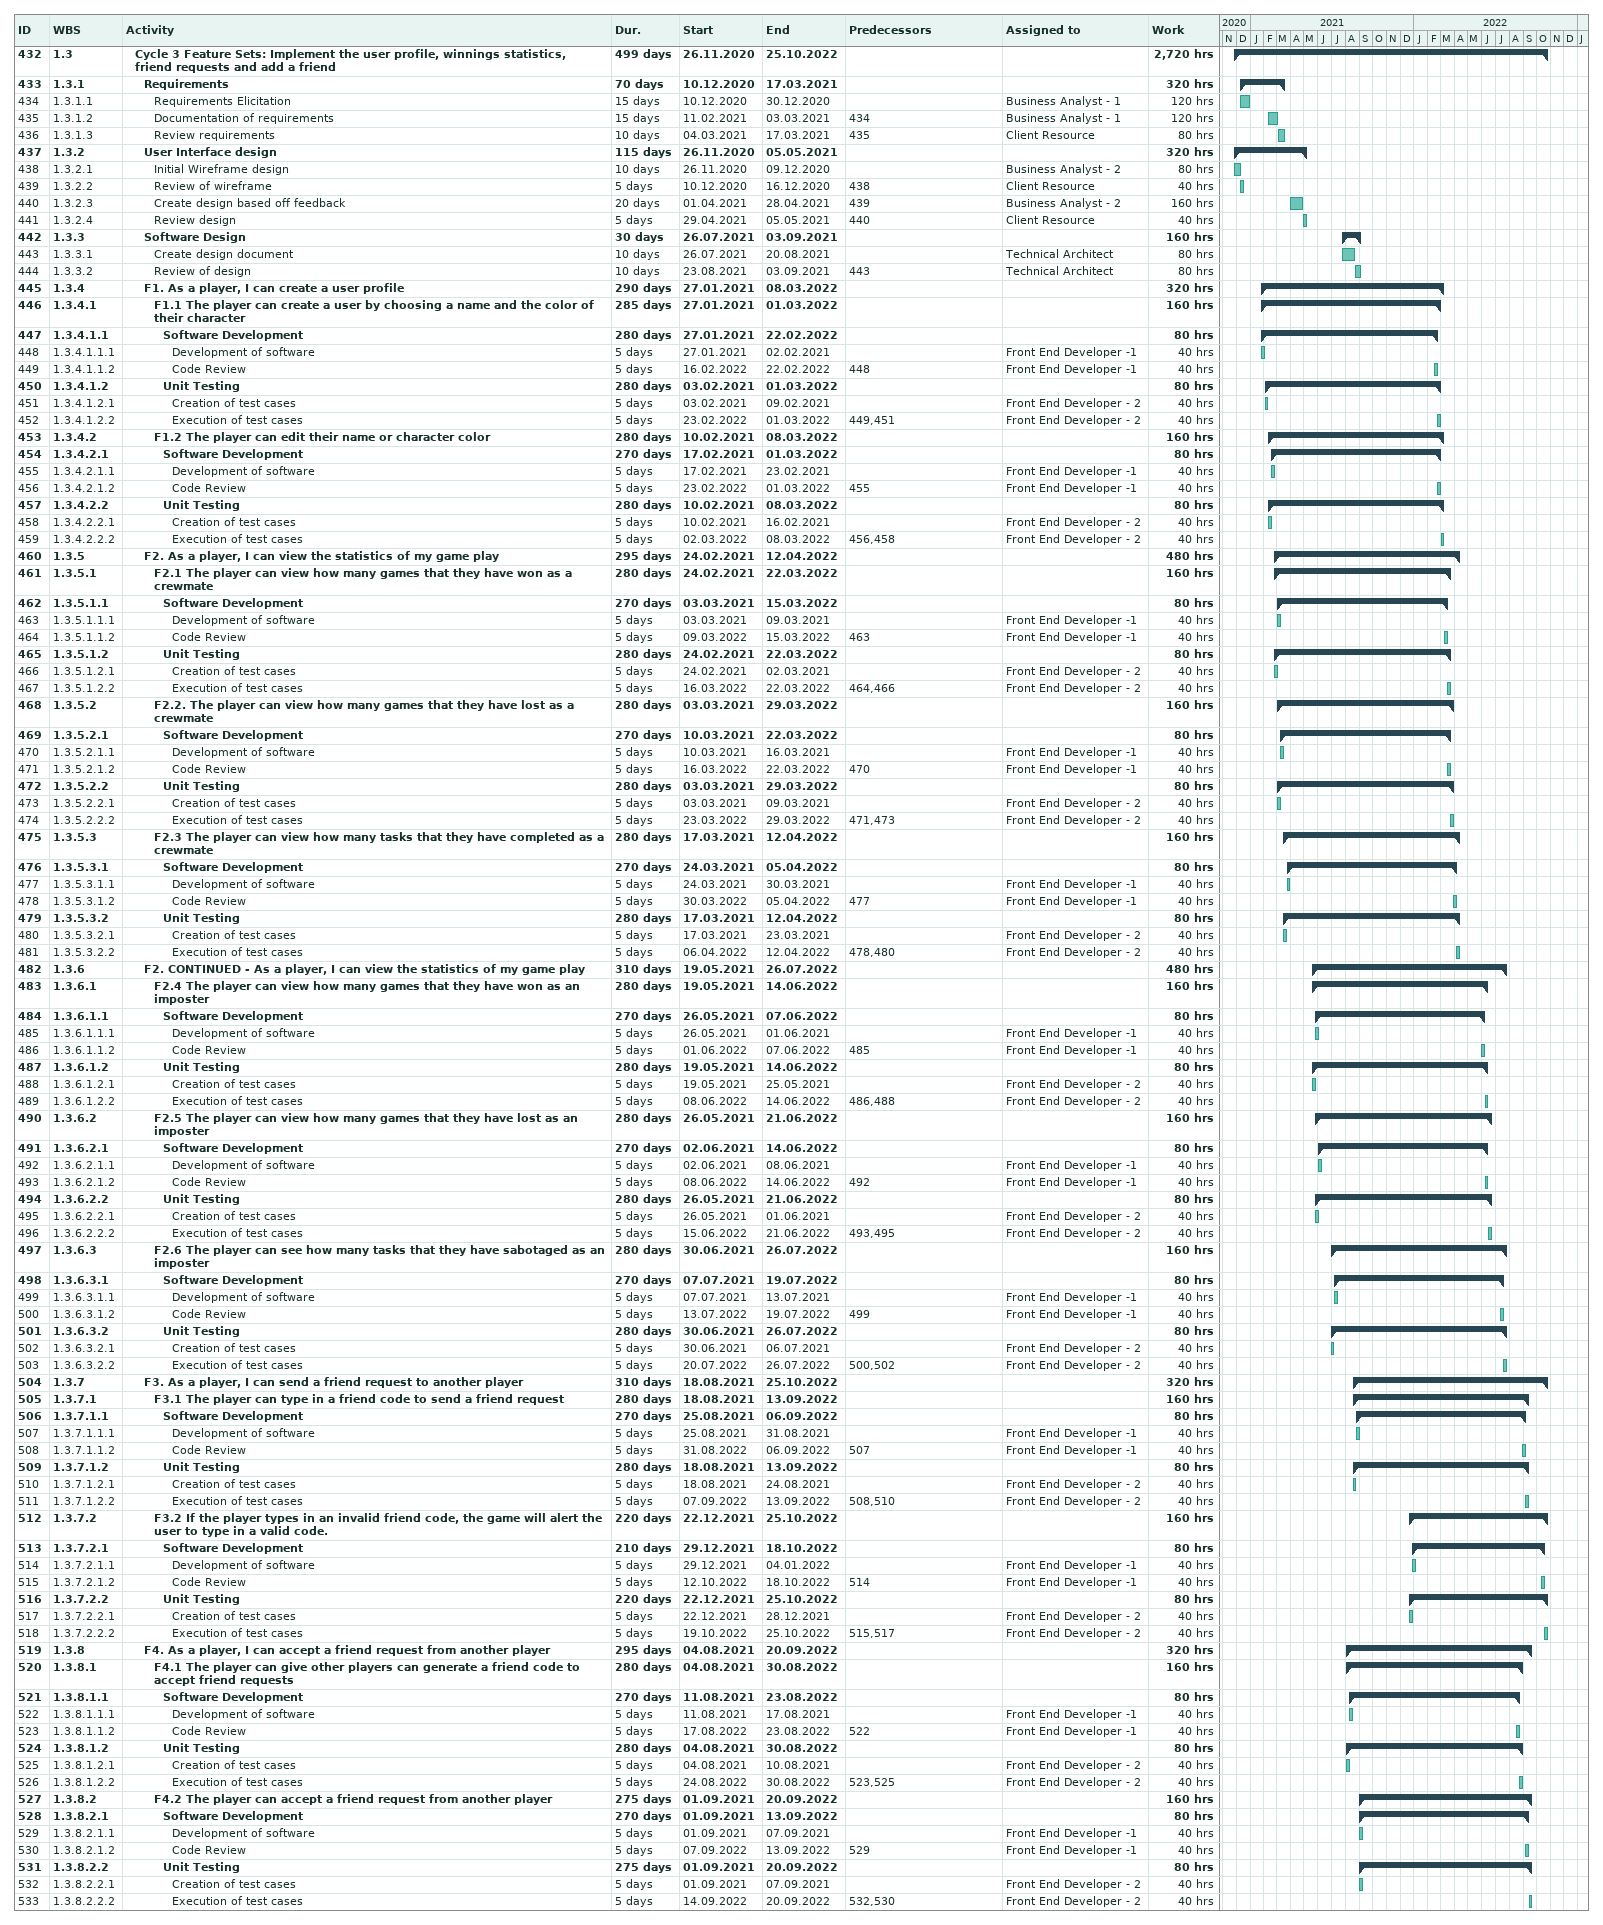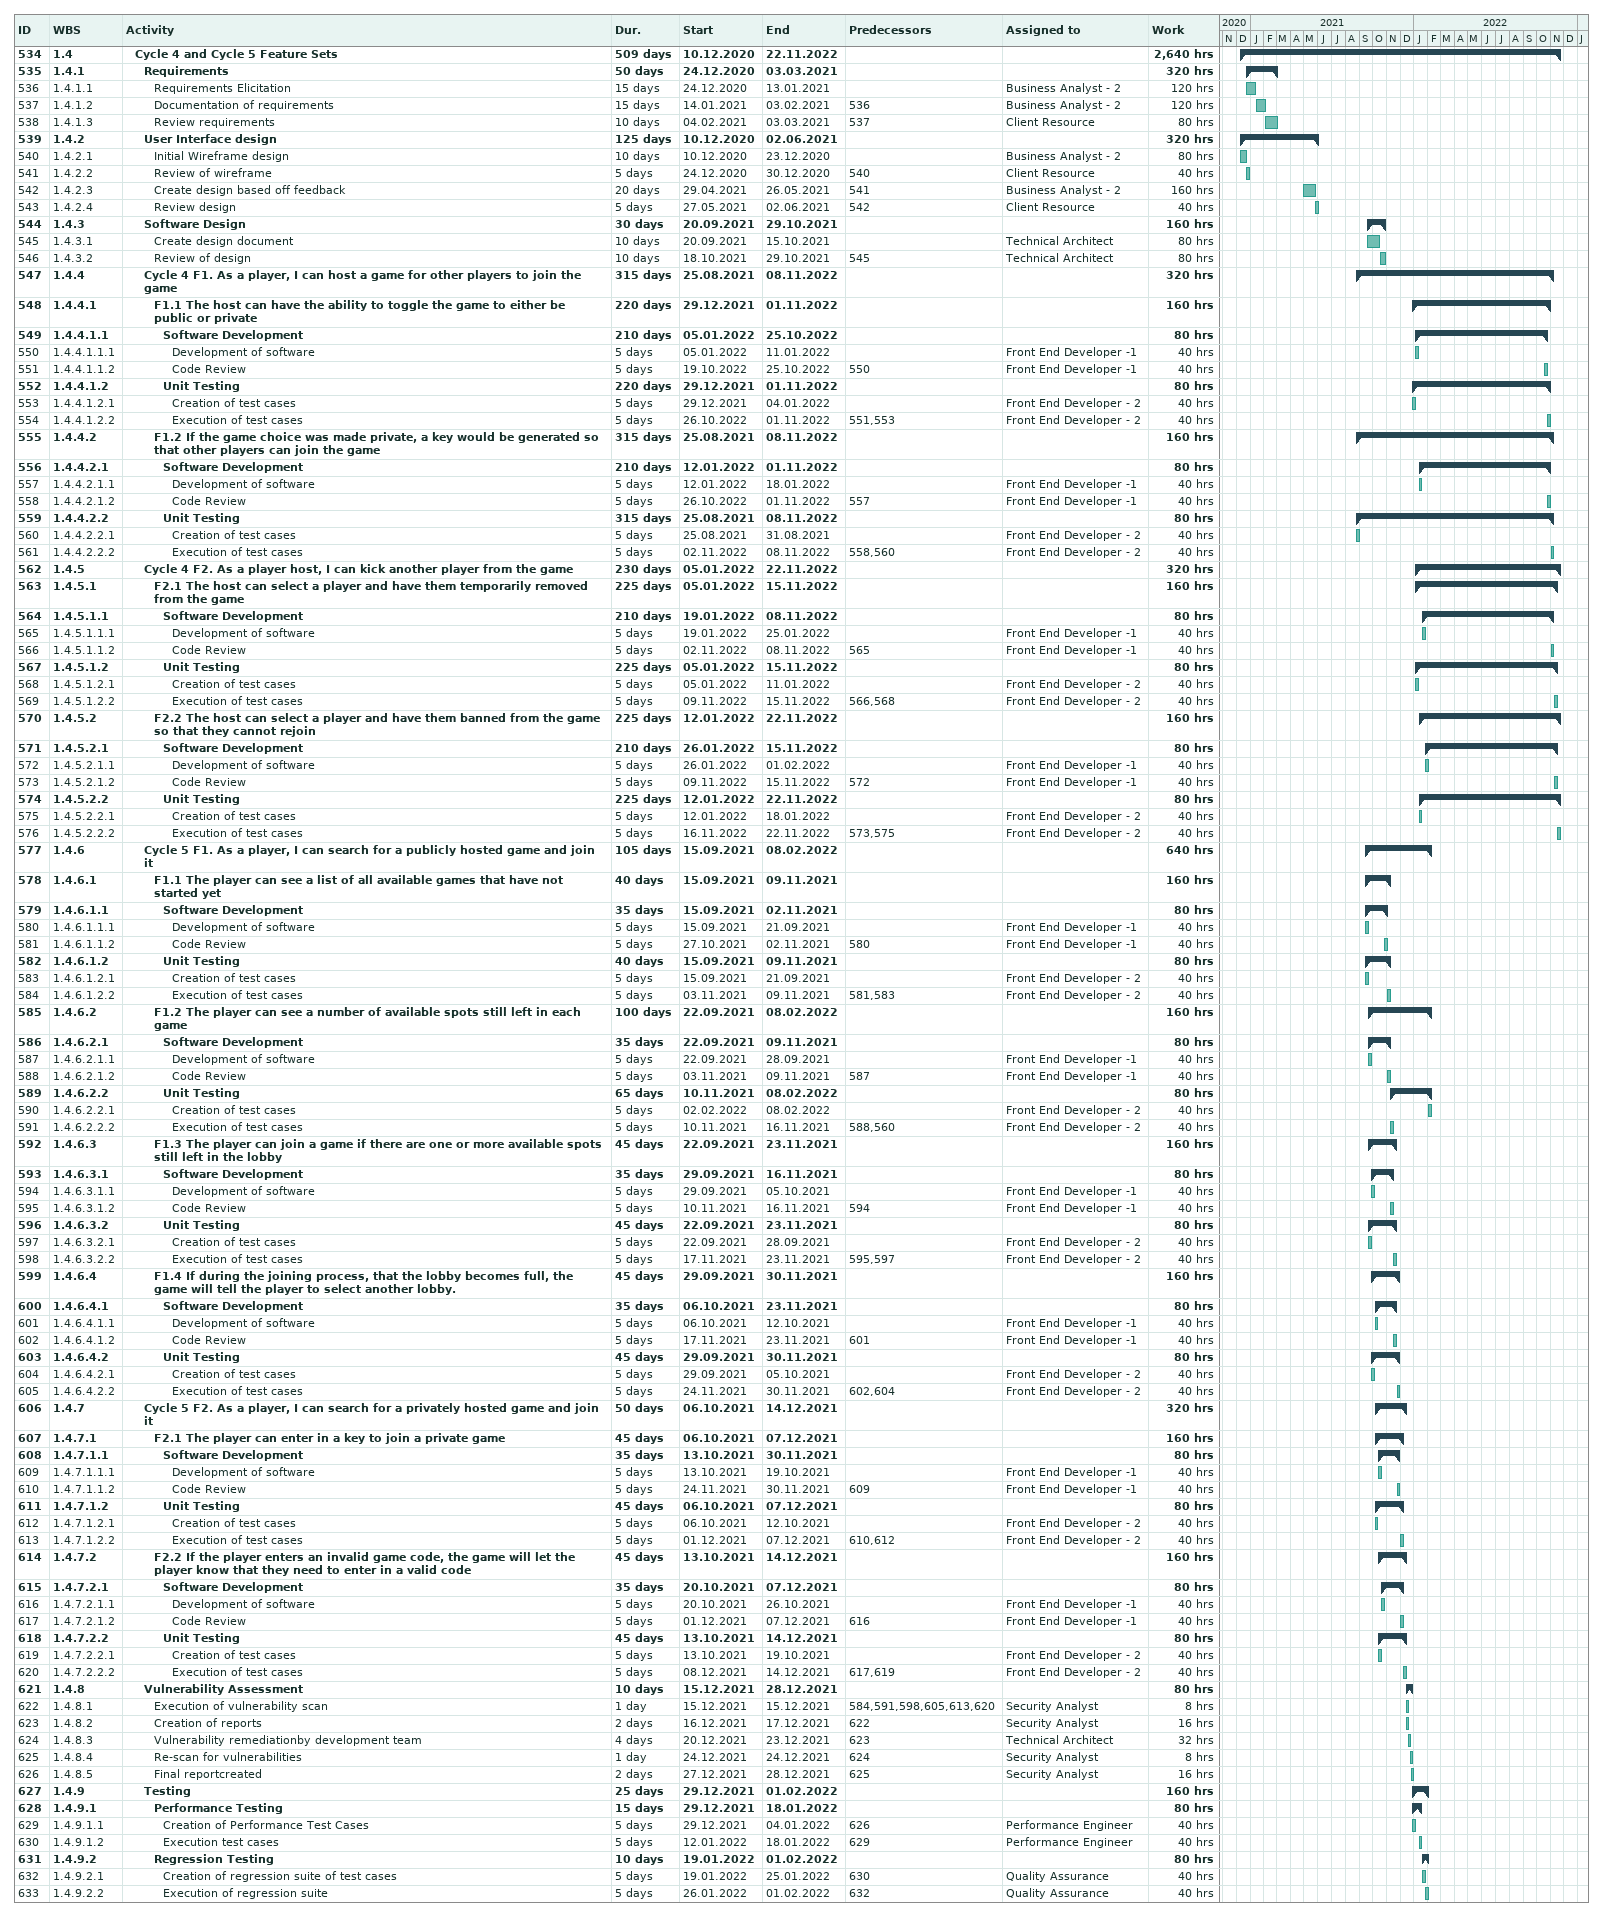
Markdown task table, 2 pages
| ID | WBS | Task | Duration | Start | Finish | Predecessors | Resources | Work (h) |
|---|---|---|---|---|---|---|---|---|
| 432 | 1.3 | **Cycle 3 Feature Sets: Implement the user profile, winnings statistics, friend requests and add a friend** | 499d | 2020-11-26 | 2022-10-25 |  |  | 2720 |
| 433 | 1.3.1 | **Requirements** | 70d | 2020-12-10 | 2021-03-17 |  |  | 320 |
| 434 | 1.3.1.1 | Requirements Elicitation | 15d | 2020-12-10 | 2020-12-30 |  | Business Analyst - 1 | 120 |
| 435 | 1.3.1.2 | Documentation of requirements | 15d | 2021-02-11 | 2021-03-03 | 434 | Business Analyst - 1 | 120 |
| 436 | 1.3.1.3 | Review requirements | 10d | 2021-03-04 | 2021-03-17 | 435 | Client Resource | 80 |
| 437 | 1.3.2 | **User Interface design** | 115d | 2020-11-26 | 2021-05-05 |  |  | 320 |
| 438 | 1.3.2.1 | Initial Wireframe design | 10d | 2020-11-26 | 2020-12-09 |  | Business Analyst - 2 | 80 |
| 439 | 1.3.2.2 | Review of wireframe | 5d | 2020-12-10 | 2020-12-16 | 438 | Client Resource | 40 |
| 440 | 1.3.2.3 | Create design based off feedback | 20d | 2021-04-01 | 2021-04-28 | 439 | Business Analyst - 2 | 160 |
| 441 | 1.3.2.4 | Review design | 5d | 2021-04-29 | 2021-05-05 | 440 | Client Resource | 40 |
| 442 | 1.3.3 | **Software Design** | 30d | 2021-07-26 | 2021-09-03 |  |  | 160 |
| 443 | 1.3.3.1 | Create design document | 10d | 2021-07-26 | 2021-08-20 |  | Technical Architect | 80 |
| 444 | 1.3.3.2 | Review of design | 10d | 2021-08-23 | 2021-09-03 | 443 | Technical Architect | 80 |
| 445 | 1.3.4 | **F1. As a player, I can create a user profile** | 290d | 2021-01-27 | 2022-03-08 |  |  | 320 |
| 446 | 1.3.4.1 | **F1.1 The player can create a user by choosing a name and the color of their character** | 285d | 2021-01-27 | 2022-03-01 |  |  | 160 |
| 447 | 1.3.4.1.1 | **Software Development** | 280d | 2021-01-27 | 2022-02-22 |  |  | 80 |
| 448 | 1.3.4.1.1.1 | Development of software | 5d | 2021-01-27 | 2021-02-02 |  | Front End Developer -1 | 40 |
| 449 | 1.3.4.1.1.2 | Code Review | 5d | 2022-02-16 | 2022-02-22 | 448 | Front End Developer -1 | 40 |
| 450 | 1.3.4.1.2 | **Unit Testing** | 280d | 2021-02-03 | 2022-03-01 |  |  | 80 |
| 451 | 1.3.4.1.2.1 | Creation of test cases | 5d | 2021-02-03 | 2021-02-09 |  | Front End Developer - 2 | 40 |
| 452 | 1.3.4.1.2.2 | Execution of test cases | 5d | 2022-02-23 | 2022-03-01 | 449, 451 | Front End Developer - 2 | 40 |
| 453 | 1.3.4.2 | **F1.2 The player can edit their name or character color** | 280d | 2021-02-10 | 2022-03-08 |  |  | 160 |
| 454 | 1.3.4.2.1 | **Software Development** | 270d | 2021-02-17 | 2022-03-01 |  |  | 80 |
| 455 | 1.3.4.2.1.1 | Development of software | 5d | 2021-02-17 | 2021-02-23 |  | Front End Developer -1 | 40 |
| 456 | 1.3.4.2.1.2 | Code Review | 5d | 2022-02-23 | 2022-03-01 | 455 | Front End Developer -1 | 40 |
| 457 | 1.3.4.2.2 | **Unit Testing** | 280d | 2021-02-10 | 2022-03-08 |  |  | 80 |
| 458 | 1.3.4.2.2.1 | Creation of test cases | 5d | 2021-02-10 | 2021-02-16 |  | Front End Developer - 2 | 40 |
| 459 | 1.3.4.2.2.2 | Execution of test cases | 5d | 2022-03-02 | 2022-03-08 | 456, 458 | Front End Developer - 2 | 40 |
| 460 | 1.3.5 | **F2. As a player, I can view the statistics of my game play** | 295d | 2021-02-24 | 2022-04-12 |  |  | 480 |
| 461 | 1.3.5.1 | **F2.1 The player can view how many games that they have won as a crewmate** | 280d | 2021-02-24 | 2022-03-22 |  |  | 160 |
| 462 | 1.3.5.1.1 | **Software Development** | 270d | 2021-03-03 | 2022-03-15 |  |  | 80 |
| 463 | 1.3.5.1.1.1 | Development of software | 5d | 2021-03-03 | 2021-03-09 |  | Front End Developer -1 | 40 |
| 464 | 1.3.5.1.1.2 | Code Review | 5d | 2022-03-09 | 2022-03-15 | 463 | Front End Developer -1 | 40 |
| 465 | 1.3.5.1.2 | **Unit Testing** | 280d | 2021-02-24 | 2022-03-22 |  |  | 80 |
| 466 | 1.3.5.1.2.1 | Creation of test cases | 5d | 2021-02-24 | 2021-03-02 |  | Front End Developer - 2 | 40 |
| 467 | 1.3.5.1.2.2 | Execution of test cases | 5d | 2022-03-16 | 2022-03-22 | 464, 466 | Front End Developer - 2 | 40 |
| 468 | 1.3.5.2 | **F2.2. The player can view how many games that they have lost as a crewmate** | 280d | 2021-03-03 | 2022-03-29 |  |  | 160 |
| 469 | 1.3.5.2.1 | **Software Development** | 270d | 2021-03-10 | 2022-03-22 |  |  | 80 |
| 470 | 1.3.5.2.1.1 | Development of software | 5d | 2021-03-10 | 2021-03-16 |  | Front End Developer -1 | 40 |
| 471 | 1.3.5.2.1.2 | Code Review | 5d | 2022-03-16 | 2022-03-22 | 470 | Front End Developer -1 | 40 |
| 472 | 1.3.5.2.2 | **Unit Testing** | 280d | 2021-03-03 | 2022-03-29 |  |  | 80 |
| 473 | 1.3.5.2.2.1 | Creation of test cases | 5d | 2021-03-03 | 2021-03-09 |  | Front End Developer - 2 | 40 |
| 474 | 1.3.5.2.2.2 | Execution of test cases | 5d | 2022-03-23 | 2022-03-29 | 471, 473 | Front End Developer - 2 | 40 |
| 475 | 1.3.5.3 | **F2.3 The player can view how many tasks that they have completed as a crewmate** | 280d | 2021-03-17 | 2022-04-12 |  |  | 160 |
| 476 | 1.3.5.3.1 | **Software Development** | 270d | 2021-03-24 | 2022-04-05 |  |  | 80 |
| 477 | 1.3.5.3.1.1 | Development of software | 5d | 2021-03-24 | 2021-03-30 |  | Front End Developer -1 | 40 |
| 478 | 1.3.5.3.1.2 | Code Review | 5d | 2022-03-30 | 2022-04-05 | 477 | Front End Developer -1 | 40 |
| 479 | 1.3.5.3.2 | **Unit Testing** | 280d | 2021-03-17 | 2022-04-12 |  |  | 80 |
| 480 | 1.3.5.3.2.1 | Creation of test cases | 5d | 2021-03-17 | 2021-03-23 |  | Front End Developer - 2 | 40 |
| 481 | 1.3.5.3.2.2 | Execution of test cases | 5d | 2022-04-06 | 2022-04-12 | 478, 480 | Front End Developer - 2 | 40 |
| 482 | 1.3.6 | **F2. CONTINUED - As a player, I can view the statistics of my game play** | 310d | 2021-05-19 | 2022-07-26 |  |  | 480 |
| 483 | 1.3.6.1 | **F2.4 The player can view how many games that they have won as an imposter** | 280d | 2021-05-19 | 2022-06-14 |  |  | 160 |
| 484 | 1.3.6.1.1 | **Software Development** | 270d | 2021-05-26 | 2022-06-07 |  |  | 80 |
| 485 | 1.3.6.1.1.1 | Development of software | 5d | 2021-05-26 | 2021-06-01 |  | Front End Developer -1 | 40 |
| 486 | 1.3.6.1.1.2 | Code Review | 5d | 2022-06-01 | 2022-06-07 | 485 | Front End Developer -1 | 40 |
| 487 | 1.3.6.1.2 | **Unit Testing** | 280d | 2021-05-19 | 2022-06-14 |  |  | 80 |
| 488 | 1.3.6.1.2.1 | Creation of test cases | 5d | 2021-05-19 | 2021-05-25 |  | Front End Developer - 2 | 40 |
| 489 | 1.3.6.1.2.2 | Execution of test cases | 5d | 2022-06-08 | 2022-06-14 | 486, 488 | Front End Developer - 2 | 40 |
| 490 | 1.3.6.2 | **F2.5 The player can view how many games that they have lost as an imposter** | 280d | 2021-05-26 | 2022-06-21 |  |  | 160 |
| 491 | 1.3.6.2.1 | **Software Development** | 270d | 2021-06-02 | 2022-06-14 |  |  | 80 |
| 492 | 1.3.6.2.1.1 | Development of software | 5d | 2021-06-02 | 2021-06-08 |  | Front End Developer -1 | 40 |
| 493 | 1.3.6.2.1.2 | Code Review | 5d | 2022-06-08 | 2022-06-14 | 492 | Front End Developer -1 | 40 |
| 494 | 1.3.6.2.2 | **Unit Testing** | 280d | 2021-05-26 | 2022-06-21 |  |  | 80 |
| 495 | 1.3.6.2.2.1 | Creation of test cases | 5d | 2021-05-26 | 2021-06-01 |  | Front End Developer - 2 | 40 |
| 496 | 1.3.6.2.2.2 | Execution of test cases | 5d | 2022-06-15 | 2022-06-21 | 493, 495 | Front End Developer - 2 | 40 |
| 497 | 1.3.6.3 | **F2.6 The player can see how many tasks that they have sabotaged as an imposter** | 280d | 2021-06-30 | 2022-07-26 |  |  | 160 |
| 498 | 1.3.6.3.1 | **Software Development** | 270d | 2021-07-07 | 2022-07-19 |  |  | 80 |
| 499 | 1.3.6.3.1.1 | Development of software | 5d | 2021-07-07 | 2021-07-13 |  | Front End Developer -1 | 40 |
| 500 | 1.3.6.3.1.2 | Code Review | 5d | 2022-07-13 | 2022-07-19 | 499 | Front End Developer -1 | 40 |
| 501 | 1.3.6.3.2 | **Unit Testing** | 280d | 2021-06-30 | 2022-07-26 |  |  | 80 |
| 502 | 1.3.6.3.2.1 | Creation of test cases | 5d | 2021-06-30 | 2021-07-06 |  | Front End Developer - 2 | 40 |
| 503 | 1.3.6.3.2.2 | Execution of test cases | 5d | 2022-07-20 | 2022-07-26 | 500, 502 | Front End Developer - 2 | 40 |
| 504 | 1.3.7 | **F3. As a player, I can send a friend request to another player** | 310d | 2021-08-18 | 2022-10-25 |  |  | 320 |
| 505 | 1.3.7.1 | **F3.1 The player can type in a friend code to send a friend request** | 280d | 2021-08-18 | 2022-09-13 |  |  | 160 |
| 506 | 1.3.7.1.1 | **Software Development** | 270d | 2021-08-25 | 2022-09-06 |  |  | 80 |
| 507 | 1.3.7.1.1.1 | Development of software | 5d | 2021-08-25 | 2021-08-31 |  | Front End Developer -1 | 40 |
| 508 | 1.3.7.1.1.2 | Code Review | 5d | 2022-08-31 | 2022-09-06 | 507 | Front End Developer -1 | 40 |
| 509 | 1.3.7.1.2 | **Unit Testing** | 280d | 2021-08-18 | 2022-09-13 |  |  | 80 |
| 510 | 1.3.7.1.2.1 | Creation of test cases | 5d | 2021-08-18 | 2021-08-24 |  | Front End Developer - 2 | 40 |
| 511 | 1.3.7.1.2.2 | Execution of test cases | 5d | 2022-09-07 | 2022-09-13 | 508, 510 | Front End Developer - 2 | 40 |
| 512 | 1.3.7.2 | **F3.2 If the player types in an invalid friend code, the game will alert the user to type in a valid code.** | 220d | 2021-12-22 | 2022-10-25 |  |  | 160 |
| 513 | 1.3.7.2.1 | **Software Development** | 210d | 2021-12-29 | 2022-10-18 |  |  | 80 |
| 514 | 1.3.7.2.1.1 | Development of software | 5d | 2021-12-29 | 2022-01-04 |  | Front End Developer -1 | 40 |
| 515 | 1.3.7.2.1.2 | Code Review | 5d | 2022-10-12 | 2022-10-18 | 514 | Front End Developer -1 | 40 |
| 516 | 1.3.7.2.2 | **Unit Testing** | 220d | 2021-12-22 | 2022-10-25 |  |  | 80 |
| 517 | 1.3.7.2.2.1 | Creation of test cases | 5d | 2021-12-22 | 2021-12-28 |  | Front End Developer - 2 | 40 |
| 518 | 1.3.7.2.2.2 | Execution of test cases | 5d | 2022-10-19 | 2022-10-25 | 515, 517 | Front End Developer - 2 | 40 |
| 519 | 1.3.8 | **F4. As a player, I can accept a friend request from another player** | 295d | 2021-08-04 | 2022-09-20 |  |  | 320 |
| 520 | 1.3.8.1 | **F4.1 The player can give other players can generate a friend code to accept friend requests** | 280d | 2021-08-04 | 2022-08-30 |  |  | 160 |
| 521 | 1.3.8.1.1 | **Software Development** | 270d | 2021-08-11 | 2022-08-23 |  |  | 80 |
| 522 | 1.3.8.1.1.1 | Development of software | 5d | 2021-08-11 | 2021-08-17 |  | Front End Developer -1 | 40 |
| 523 | 1.3.8.1.1.2 | Code Review | 5d | 2022-08-17 | 2022-08-23 | 522 | Front End Developer -1 | 40 |
| 524 | 1.3.8.1.2 | **Unit Testing** | 280d | 2021-08-04 | 2022-08-30 |  |  | 80 |
| 525 | 1.3.8.1.2.1 | Creation of test cases | 5d | 2021-08-04 | 2021-08-10 |  | Front End Developer - 2 | 40 |
| 526 | 1.3.8.1.2.2 | Execution of test cases | 5d | 2022-08-24 | 2022-08-30 | 523, 525 | Front End Developer - 2 | 40 |
| 527 | 1.3.8.2 | **F4.2 The player can accept a friend request from another player** | 275d | 2021-09-01 | 2022-09-20 |  |  | 160 |
| 528 | 1.3.8.2.1 | **Software Development** | 270d | 2021-09-01 | 2022-09-13 |  |  | 80 |
| 529 | 1.3.8.2.1.1 | Development of software | 5d | 2021-09-01 | 2021-09-07 |  | Front End Developer -1 | 40 |
| 530 | 1.3.8.2.1.2 | Code Review | 5d | 2022-09-07 | 2022-09-13 | 529 | Front End Developer -1 | 40 |
| 531 | 1.3.8.2.2 | **Unit Testing** | 275d | 2021-09-01 | 2022-09-20 |  |  | 80 |
| 532 | 1.3.8.2.2.1 | Creation of test cases | 5d | 2021-09-01 | 2021-09-07 |  | Front End Developer - 2 | 40 |
| 533 | 1.3.8.2.2.2 | Execution of test cases | 5d | 2022-09-14 | 2022-09-20 | 532, 530 | Front End Developer - 2 | 40 |
| 534 | 1.4 | **Cycle 4 and Cycle 5 Feature Sets** | 509d | 2020-12-10 | 2022-11-22 |  |  | 2640 |
| 535 | 1.4.1 | **Requirements** | 50d | 2020-12-24 | 2021-03-03 |  |  | 320 |
| 536 | 1.4.1.1 | Requirements Elicitation | 15d | 2020-12-24 | 2021-01-13 |  | Business Analyst - 2 | 120 |
| 537 | 1.4.1.2 | Documentation of requirements | 15d | 2021-01-14 | 2021-02-03 | 536 | Business Analyst - 2 | 120 |
| 538 | 1.4.1.3 | Review requirements | 10d | 2021-02-04 | 2021-03-03 | 537 | Client Resource | 80 |
| 539 | 1.4.2 | **User Interface design** | 125d | 2020-12-10 | 2021-06-02 |  |  | 320 |
| 540 | 1.4.2.1 | Initial Wireframe design | 10d | 2020-12-10 | 2020-12-23 |  | Business Analyst - 2 | 80 |
| 541 | 1.4.2.2 | Review of wireframe | 5d | 2020-12-24 | 2020-12-30 | 540 | Client Resource | 40 |
| 542 | 1.4.2.3 | Create design based off feedback | 20d | 2021-04-29 | 2021-05-26 | 541 | Business Analyst - 2 | 160 |
| 543 | 1.4.2.4 | Review design | 5d | 2021-05-27 | 2021-06-02 | 542 | Client Resource | 40 |
| 544 | 1.4.3 | **Software Design** | 30d | 2021-09-20 | 2021-10-29 |  |  | 160 |
| 545 | 1.4.3.1 | Create design document | 10d | 2021-09-20 | 2021-10-15 |  | Technical Architect | 80 |
| 546 | 1.4.3.2 | Review of design | 10d | 2021-10-18 | 2021-10-29 | 545 | Technical Architect | 80 |
| 547 | 1.4.4 | **Cycle 4 F1. As a player, I can host a game for other players to join the game** | 315d | 2021-08-25 | 2022-11-08 |  |  | 320 |
| 548 | 1.4.4.1 | **F1.1 The host can have the ability to toggle the game to either be public or private** | 220d | 2021-12-29 | 2022-11-01 |  |  | 160 |
| 549 | 1.4.4.1.1 | **Software Development** | 210d | 2022-01-05 | 2022-10-25 |  |  | 80 |
| 550 | 1.4.4.1.1.1 | Development of software | 5d | 2022-01-05 | 2022-01-11 |  | Front End Developer -1 | 40 |
| 551 | 1.4.4.1.1.2 | Code Review | 5d | 2022-10-19 | 2022-10-25 | 550 | Front End Developer -1 | 40 |
| 552 | 1.4.4.1.2 | **Unit Testing** | 220d | 2021-12-29 | 2022-11-01 |  |  | 80 |
| 553 | 1.4.4.1.2.1 | Creation of test cases | 5d | 2021-12-29 | 2022-01-04 |  | Front End Developer - 2 | 40 |
| 554 | 1.4.4.1.2.2 | Execution of test cases | 5d | 2022-10-26 | 2022-11-01 | 551, 553 | Front End Developer - 2 | 40 |
| 555 | 1.4.4.2 | **F1.2 If the game choice was made private, a key would be generated so that other players can join the game** | 315d | 2021-08-25 | 2022-11-08 |  |  | 160 |
| 556 | 1.4.4.2.1 | **Software Development** | 210d | 2022-01-12 | 2022-11-01 |  |  | 80 |
| 557 | 1.4.4.2.1.1 | Development of software | 5d | 2022-01-12 | 2022-01-18 |  | Front End Developer -1 | 40 |
| 558 | 1.4.4.2.1.2 | Code Review | 5d | 2022-10-26 | 2022-11-01 | 557 | Front End Developer -1 | 40 |
| 559 | 1.4.4.2.2 | **Unit Testing** | 315d | 2021-08-25 | 2022-11-08 |  |  | 80 |
| 560 | 1.4.4.2.2.1 | Creation of test cases | 5d | 2021-08-25 | 2021-08-31 |  | Front End Developer - 2 | 40 |
| 561 | 1.4.4.2.2.2 | Execution of test cases | 5d | 2022-11-02 | 2022-11-08 | 558, 560 | Front End Developer - 2 | 40 |
| 562 | 1.4.5 | **Cycle 4 F2. As a player host, I can kick another player from the game** | 230d | 2022-01-05 | 2022-11-22 |  |  | 320 |
| 563 | 1.4.5.1 | **F2.1 The host can select a player and have them temporarily removed from the game** | 225d | 2022-01-05 | 2022-11-15 |  |  | 160 |
| 564 | 1.4.5.1.1 | **Software Development** | 210d | 2022-01-19 | 2022-11-08 |  |  | 80 |
| 565 | 1.4.5.1.1.1 | Development of software | 5d | 2022-01-19 | 2022-01-25 |  | Front End Developer -1 | 40 |
| 566 | 1.4.5.1.1.2 | Code Review | 5d | 2022-11-02 | 2022-11-08 | 565 | Front End Developer -1 | 40 |
| 567 | 1.4.5.1.2 | **Unit Testing** | 225d | 2022-01-05 | 2022-11-15 |  |  | 80 |
| 568 | 1.4.5.1.2.1 | Creation of test cases | 5d | 2022-01-05 | 2022-01-11 |  | Front End Developer - 2 | 40 |
| 569 | 1.4.5.1.2.2 | Execution of test cases | 5d | 2022-11-09 | 2022-11-15 | 566, 568 | Front End Developer - 2 | 40 |
| 570 | 1.4.5.2 | **F2.2 The host can select a player and have them banned from the game so that they cannot rejoin** | 225d | 2022-01-12 | 2022-11-22 |  |  | 160 |
| 571 | 1.4.5.2.1 | **Software Development** | 210d | 2022-01-26 | 2022-11-15 |  |  | 80 |
| 572 | 1.4.5.2.1.1 | Development of software | 5d | 2022-01-26 | 2022-02-01 |  | Front End Developer -1 | 40 |
| 573 | 1.4.5.2.1.2 | Code Review | 5d | 2022-11-09 | 2022-11-15 | 572 | Front End Developer -1 | 40 |
| 574 | 1.4.5.2.2 | **Unit Testing** | 225d | 2022-01-12 | 2022-11-22 |  |  | 80 |
| 575 | 1.4.5.2.2.1 | Creation of test cases | 5d | 2022-01-12 | 2022-01-18 |  | Front End Developer - 2 | 40 |
| 576 | 1.4.5.2.2.2 | Execution of test cases | 5d | 2022-11-16 | 2022-11-22 | 573, 575 | Front End Developer - 2 | 40 |
| 577 | 1.4.6 | **Cycle 5 F1. As a player, I can search for a publicly hosted game and join it** | 105d | 2021-09-15 | 2022-02-08 |  |  | 640 |
| 578 | 1.4.6.1 | **F1.1 The player can see a list of all available games that have not started yet** | 40d | 2021-09-15 | 2021-11-09 |  |  | 160 |
| 579 | 1.4.6.1.1 | **Software Development** | 35d | 2021-09-15 | 2021-11-02 |  |  | 80 |
| 580 | 1.4.6.1.1.1 | Development of software | 5d | 2021-09-15 | 2021-09-21 |  | Front End Developer -1 | 40 |
| 581 | 1.4.6.1.1.2 | Code Review | 5d | 2021-10-27 | 2021-11-02 | 580 | Front End Developer -1 | 40 |
| 582 | 1.4.6.1.2 | **Unit Testing** | 40d | 2021-09-15 | 2021-11-09 |  |  | 80 |
| 583 | 1.4.6.1.2.1 | Creation of test cases | 5d | 2021-09-15 | 2021-09-21 |  | Front End Developer - 2 | 40 |
| 584 | 1.4.6.1.2.2 | Execution of test cases | 5d | 2021-11-03 | 2021-11-09 | 581, 583 | Front End Developer - 2 | 40 |
| 585 | 1.4.6.2 | **F1.2 The player can see a number of available spots still left in each game** | 100d | 2021-09-22 | 2022-02-08 |  |  | 160 |
| 586 | 1.4.6.2.1 | **Software Development** | 35d | 2021-09-22 | 2021-11-09 |  |  | 80 |
| 587 | 1.4.6.2.1.1 | Development of software | 5d | 2021-09-22 | 2021-09-28 |  | Front End Developer -1 | 40 |
| 588 | 1.4.6.2.1.2 | Code Review | 5d | 2021-11-03 | 2021-11-09 | 587 | Front End Developer -1 | 40 |
| 589 | 1.4.6.2.2 | **Unit Testing** | 65d | 2021-11-10 | 2022-02-08 |  |  | 80 |
| 590 | 1.4.6.2.2.1 | Creation of test cases | 5d | 2022-02-02 | 2022-02-08 |  | Front End Developer - 2 | 40 |
| 591 | 1.4.6.2.2.2 | Execution of test cases | 5d | 2021-11-10 | 2021-11-16 | 588, 560 | Front End Developer - 2 | 40 |
| 592 | 1.4.6.3 | **F1.3 The player can join a game if there are one or more available spots still left in the lobby** | 45d | 2021-09-22 | 2021-11-23 |  |  | 160 |
| 593 | 1.4.6.3.1 | **Software Development** | 35d | 2021-09-29 | 2021-11-16 |  |  | 80 |
| 594 | 1.4.6.3.1.1 | Development of software | 5d | 2021-09-29 | 2021-10-05 |  | Front End Developer -1 | 40 |
| 595 | 1.4.6.3.1.2 | Code Review | 5d | 2021-11-10 | 2021-11-16 | 594 | Front End Developer -1 | 40 |
| 596 | 1.4.6.3.2 | **Unit Testing** | 45d | 2021-09-22 | 2021-11-23 |  |  | 80 |
| 597 | 1.4.6.3.2.1 | Creation of test cases | 5d | 2021-09-22 | 2021-09-28 |  | Front End Developer - 2 | 40 |
| 598 | 1.4.6.3.2.2 | Execution of test cases | 5d | 2021-11-17 | 2021-11-23 | 595, 597 | Front End Developer - 2 | 40 |
| 599 | 1.4.6.4 | **F1.4 If during the joining process, that the lobby becomes full, the game will tell the player to select another lobby.** | 45d | 2021-09-29 | 2021-11-30 |  |  | 160 |
| 600 | 1.4.6.4.1 | **Software Development** | 35d | 2021-10-06 | 2021-11-23 |  |  | 80 |
| 601 | 1.4.6.4.1.1 | Development of software | 5d | 2021-10-06 | 2021-10-12 |  | Front End Developer -1 | 40 |
| 602 | 1.4.6.4.1.2 | Code Review | 5d | 2021-11-17 | 2021-11-23 | 601 | Front End Developer -1 | 40 |
| 603 | 1.4.6.4.2 | **Unit Testing** | 45d | 2021-09-29 | 2021-11-30 |  |  | 80 |
| 604 | 1.4.6.4.2.1 | Creation of test cases | 5d | 2021-09-29 | 2021-10-05 |  | Front End Developer - 2 | 40 |
| 605 | 1.4.6.4.2.2 | Execution of test cases | 5d | 2021-11-24 | 2021-11-30 | 602, 604 | Front End Developer - 2 | 40 |
| 606 | 1.4.7 | **Cycle 5 F2. As a player, I can search for a privately hosted game and join it** | 50d | 2021-10-06 | 2021-12-14 |  |  | 320 |
| 607 | 1.4.7.1 | **F2.1 The player can enter in a key to join a private game** | 45d | 2021-10-06 | 2021-12-07 |  |  | 160 |
| 608 | 1.4.7.1.1 | **Software Development** | 35d | 2021-10-13 | 2021-11-30 |  |  | 80 |
| 609 | 1.4.7.1.1.1 | Development of software | 5d | 2021-10-13 | 2021-10-19 |  | Front End Developer -1 | 40 |
| 610 | 1.4.7.1.1.2 | Code Review | 5d | 2021-11-24 | 2021-11-30 | 609 | Front End Developer -1 | 40 |
| 611 | 1.4.7.1.2 | **Unit Testing** | 45d | 2021-10-06 | 2021-12-07 |  |  | 80 |
| 612 | 1.4.7.1.2.1 | Creation of test cases | 5d | 2021-10-06 | 2021-10-12 |  | Front End Developer - 2 | 40 |
| 613 | 1.4.7.1.2.2 | Execution of test cases | 5d | 2021-12-01 | 2021-12-07 | 610, 612 | Front End Developer - 2 | 40 |
| 614 | 1.4.7.2 | **F2.2 If the player enters an invalid game code, the game will let the player know that they need to enter in a valid code** | 45d | 2021-10-13 | 2021-12-14 |  |  | 160 |
| 615 | 1.4.7.2.1 | **Software Development** | 35d | 2021-10-20 | 2021-12-07 |  |  | 80 |
| 616 | 1.4.7.2.1.1 | Development of software | 5d | 2021-10-20 | 2021-10-26 |  | Front End Developer -1 | 40 |
| 617 | 1.4.7.2.1.2 | Code Review | 5d | 2021-12-01 | 2021-12-07 | 616 | Front End Developer -1 | 40 |
| 618 | 1.4.7.2.2 | **Unit Testing** | 45d | 2021-10-13 | 2021-12-14 |  |  | 80 |
| 619 | 1.4.7.2.2.1 | Creation of test cases | 5d | 2021-10-13 | 2021-10-19 |  | Front End Developer - 2 | 40 |
| 620 | 1.4.7.2.2.2 | Execution of test cases | 5d | 2021-12-08 | 2021-12-14 | 617, 619 | Front End Developer - 2 | 40 |
| 621 | 1.4.8 | **Vulnerability Assessment** | 10d | 2021-12-15 | 2021-12-28 |  |  | 80 |
| 622 | 1.4.8.1 | Execution of vulnerability scan | 1d | 2021-12-15 | 2021-12-15 | 584, 591, 598, 605, 613, 620 | Security Analyst | 8 |
| 623 | 1.4.8.2 | Creation of reports | 2d | 2021-12-16 | 2021-12-17 | 622 | Security Analyst | 16 |
| 624 | 1.4.8.3 | Vulnerability remediationby development team | 4d | 2021-12-20 | 2021-12-23 | 623 | Technical Architect | 32 |
| 625 | 1.4.8.4 | Re-scan for vulnerabilities | 1d | 2021-12-24 | 2021-12-24 | 624 | Security Analyst | 8 |
| 626 | 1.4.8.5 | Final reportcreated | 2d | 2021-12-27 | 2021-12-28 | 625 | Security Analyst | 16 |
| 627 | 1.4.9 | **Testing** | 25d | 2021-12-29 | 2022-02-01 |  |  | 160 |
| 628 | 1.4.9.1 | **Performance Testing** | 15d | 2021-12-29 | 2022-01-18 |  |  | 80 |
| 629 | 1.4.9.1.1 | Creation of Performance Test Cases | 5d | 2021-12-29 | 2022-01-04 | 626 | Performance Engineer | 40 |
| 630 | 1.4.9.1.2 | Execution test cases | 5d | 2022-01-12 | 2022-01-18 | 629 | Performance Engineer | 40 |
| 631 | 1.4.9.2 | **Regression Testing** | 10d | 2022-01-19 | 2022-02-01 |  |  | 80 |
| 632 | 1.4.9.2.1 | Creation of regression suite of test cases | 5d | 2022-01-19 | 2022-01-25 | 630 | Quality Assurance | 40 |
| 633 | 1.4.9.2.2 | Execution of regression suite | 5d | 2022-01-26 | 2022-02-01 | 632 | Quality Assurance | 40 |
